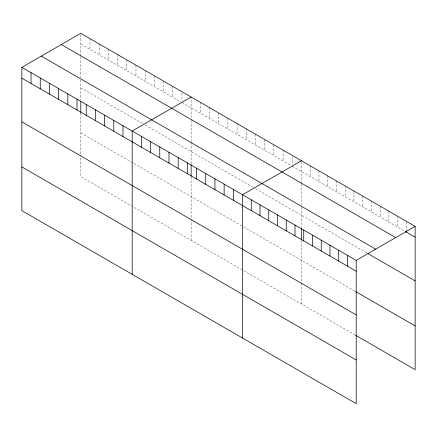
<?xml version="1.0" encoding="UTF-8"?>
<svg xmlns="http://www.w3.org/2000/svg" width="437" height="437" viewBox="0 0 437 437"><rect width="100%" height="100%" fill="white"/><g stroke="black" fill="none" stroke-linecap="round" stroke-linejoin="round"><path stroke-width="0.33" stroke-dasharray="2.19 1.64" d="M80.79 56.712L80.79 77.245M80.79 56.051L80.79 33.327M191.127 120.415L191.127 141.61M191.127 117.766L191.127 97.03M301.47 184.119L301.47 204.653M301.47 183.458L301.47 160.729M80.79 44.126L180.787 101.859M181.934 102.52L291.124 165.563M292.271 166.224L404.657 231.107M80.79 87.842L142.855 123.676M145.155 125.004L254.345 188.047M255.492 188.708L367.348 253.285M80.79 132.886L355.101 291.261M355.101 334.977L80.79 176.608L80.79 155.408M406.405 221.991L406.405 230.769M397.659 216.266L397.659 227.071M388.914 211.218L388.914 222.018M380.174 206.171L380.174 216.97M371.428 201.124L371.428 211.923M362.683 196.071L362.683 206.876M353.937 191.024L353.937 201.823M345.192 185.976L345.192 196.776M336.446 180.923L336.446 191.728M327.701 175.876L327.701 186.681M318.955 170.829L318.955 181.628M310.215 165.781L310.215 176.581M301.47 207.302L301.47 227.535M301.47 240.503L301.47 282.155M301.47 282.815L301.47 304.01M292.271 156.774L292.271 164.875M283.078 150.115L283.078 160.914M273.884 144.805L273.884 155.605M264.691 139.496L264.691 150.301M255.492 134.186L255.492 144.991M246.299 128.882L246.299 139.682M237.105 123.573L237.105 134.372M227.906 118.263L227.906 129.062M218.713 112.954L218.713 123.753M209.52 107.644L209.52 118.449M200.326 102.334L200.326 113.139M191.127 142.276L191.127 163.831M191.127 176.799L191.127 218.451M191.127 219.112L191.127 240.312M181.934 93.07L181.934 101.171M172.741 86.411L172.741 97.211M163.547 81.102L163.547 91.901M154.348 75.792L154.348 86.597M145.155 70.483L145.155 81.287M135.962 65.179L135.962 75.978M126.763 59.869L126.763 70.668M117.569 54.559L117.569 65.359M108.376 49.25L108.376 60.049M99.183 43.94L99.183 54.745M89.984 38.631L89.984 49.436M80.79 79.895L80.79 100.128M80.79 113.096L80.79 154.747"/><path stroke-width="0.66" d="M21.85 67.353L356.21 260.392L356.21 403.673L21.85 210.634L21.85 67.353L80.79 33.327L415.15 226.366L415.15 369.647L355.685 335.316M191.127 97.03L132.187 131.056L132.187 274.338M301.47 160.729L242.53 194.76L242.53 338.041M356.21 260.392L415.15 226.366M405.241 231.446L415.15 237.165M61.338 44.552L395.698 237.597M41.302 56.122L375.662 249.166M367.927 253.624L415.15 280.887M21.85 78.157L356.21 271.197M355.685 291.594L415.15 325.926M21.85 121.874L356.21 314.913M21.85 166.918L356.21 359.957M406.405 230.769L406.405 232.118M347.464 255.345L347.464 266.149M338.719 250.297L338.719 261.097M329.973 245.25L329.973 256.049M321.228 240.197L321.228 251.002M312.488 235.15L312.488 245.955M303.742 230.102L303.742 240.902M301.47 228.218L301.47 239.82M294.997 225.055L294.997 235.854M286.251 220.002L286.251 230.807M277.506 214.955L277.506 225.76M268.76 209.907L268.76 220.707M260.015 204.86L260.015 215.66M251.27 199.807L251.27 210.612M233.331 189.45L233.331 200.255M224.137 184.141L224.137 194.946M214.944 178.837L214.944 189.636M205.745 173.527L205.745 184.327M196.552 168.218L196.552 179.017M191.127 164.514L191.127 176.116M187.358 162.908L187.358 173.713M178.165 157.599L178.165 168.403M168.966 152.289L168.966 163.094M159.773 146.985L159.773 157.784M150.579 141.675L150.579 152.475M141.386 136.366L141.386 147.165M122.994 125.747L122.994 136.552M113.8 120.443L113.8 131.242M104.601 115.133L104.601 125.932M95.408 109.824L95.408 120.623M86.215 104.514L86.215 115.313M80.79 101.493L80.79 112.413M77.021 99.204L77.021 110.009M67.822 93.895L67.822 104.7M58.629 88.591L58.629 99.39M49.436 83.281L49.436 94.081M40.242 77.972L40.242 88.771M31.043 72.662L31.043 83.462"/></g></svg>
